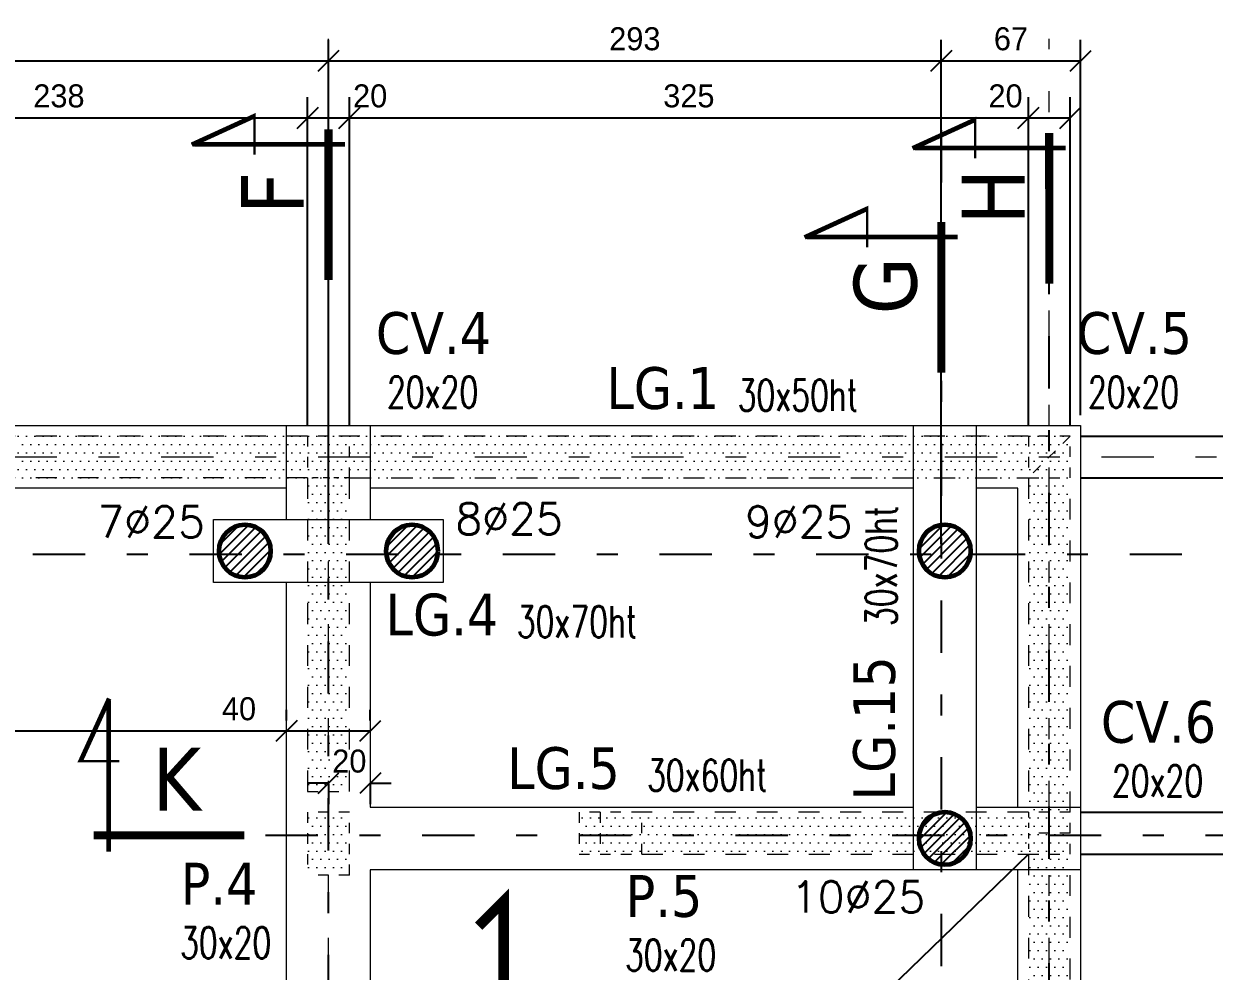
# Model space of a CAD drawing. Header units: centimetres. Extents: x -4069 to 1403, y -6242 to 452.
# Drawn here: x -1855 to -1285, y -645 to -192 of the extents above; entities that cross this region are included whole.
import ezdxf
from ezdxf.enums import TextEntityAlignment as Align

# ---------------------------------------------------------------- set-up
doc = ezdxf.new("R2010")
doc.units = ezdxf.units.CM
doc.header["$LTSCALE"] = 100
doc.linetypes.add('GrDotted', pattern=[0.4, 0.1, -0.1, 0.1, -0.1])
doc.linetypes.add('GrFeatureAxis', pattern=[0.85, 0.25, -0.2, 0.1, -0.2, 0.1])
for name, color, linetype in [('COTATION', 1, 'Continuous'), ('farges. Bottom view 4 - Souterain', 7, 'Continuous'), ('STR_LABEL', 20, 'Continuous'), ('STR_TXT', 102, 'Continuous')]:
    doc.layers.add(name, color=color, linetype=linetype)
doc.styles.add('EPAIS', font='TAHOMA.TTF')
doc.styles.add('FIN', font='romans.shx')
doc.dimstyles.new('BRUNO-502', dxfattribs={"dimtxt": 11, "dimasz": 10, "dimexe": 10, "dimexo": 5, "dimgap": 5, "dimtad": 1, "dimdec": 0, "dimzin": 0, "dimdsep": 46, "dimtxsty": 'Standard', "dimblk": 'OBLIQUE', "dimcen": 0, "dimclrt": 7, "dimadec": 0, "dimazin": 0, "dimtfac": 1, "dimtdec": 0, "dimtix": 1, "dimtofl": 0, "dimtmove": 0, "dimatfit": 3, "dimldrblk": 'OBLIQUE', "dimfxl": 0, "dimtolj": 1, "dimtzin": 0, "dimarcsym": 0})

# ---------------------------------------------------------------- blocks, each defined once
blk = doc.blocks.new('_OBLIQUE')
at = {"color": 0, "linetype": 'ByBlock'}
blk.add_line((-0.5, -0.5), (0.5, 0.5), dxfattribs=at)
blk = doc.blocks.new('*D7')
at = {"layer": 'COTATION', "color": 0, "lineweight": -2}
for p, q in [((-2224.9, -383.86), (-2224.9, -199.39)), ((-1708.9, -440.36), (-1708.9, -199.39)), ((-2224.9, -209.39), (-1708.9, -209.39))]:
    blk.add_line(p, q, dxfattribs=at)
at = {"layer": 'DEFPOINTS', "color": 0}
for p in [(-1708.9, -209.39), (-2224.9, -388.86), (-1708.9, -445.36)]:
    blk.add_point(p, dxfattribs=at)
at = {"layer": 'COTATION', "color": 0, "lineweight": -2, "xscale": 10, "yscale": 10, "zscale": 10, "rotation": 180}
blk.add_blockref('_OBLIQUE', (-2224.9, -209.39), dxfattribs=at)
at = {"layer": 'COTATION', "color": 0, "lineweight": -2, "xscale": 10, "yscale": 10, "zscale": 10}
blk.add_blockref('_OBLIQUE', (-1708.9, -209.39), dxfattribs=at)
at = {"layer": 'COTATION', "color": 7, "insert": (-1966.9, -198.89), "char_height": 11, "attachment_point": 5}
blk.add_mtext('\\A1;516', dxfattribs=at)
blk = doc.blocks.new('*D8')
at = {"layer": 'COTATION', "color": 0, "lineweight": -2}
for p, q in [((-1708.9, -440.36), (-1708.9, -199.39)), ((-1415.58, -440.36), (-1415.58, -199.39)), ((-1708.9, -209.39), (-1415.58, -209.39))]:
    blk.add_line(p, q, dxfattribs=at)
at = {"layer": 'DEFPOINTS', "color": 0}
for p in [(-1415.58, -209.39), (-1708.9, -445.36), (-1415.58, -445.36)]:
    blk.add_point(p, dxfattribs=at)
at = {"layer": 'COTATION', "color": 0, "lineweight": -2, "xscale": 10, "yscale": 10, "zscale": 10, "rotation": 180}
blk.add_blockref('_OBLIQUE', (-1708.9, -209.39), dxfattribs=at)
at = {"layer": 'COTATION', "color": 0, "lineweight": -2, "xscale": 10, "yscale": 10, "zscale": 10}
blk.add_blockref('_OBLIQUE', (-1415.58, -209.39), dxfattribs=at)
at = {"layer": 'COTATION', "color": 7, "insert": (-1562.24, -198.89), "char_height": 11, "attachment_point": 5}
blk.add_mtext('\\A1;293', dxfattribs=at)
blk = doc.blocks.new('*D9')
at = {"layer": 'COTATION', "color": 0, "lineweight": -2}
for p, q in [((-1415.58, -440.36), (-1415.58, -199.39)), ((-1348.9, -378.86), (-1348.9, -199.39)), ((-1415.58, -209.39), (-1348.9, -209.39))]:
    blk.add_line(p, q, dxfattribs=at)
at = {"layer": 'DEFPOINTS', "color": 0}
for p in [(-1348.9, -209.39), (-1348.9, -383.86), (-1415.58, -445.36)]:
    blk.add_point(p, dxfattribs=at)
at = {"layer": 'COTATION', "color": 0, "lineweight": -2, "xscale": 10, "yscale": 10, "zscale": 10, "rotation": 180}
blk.add_blockref('_OBLIQUE', (-1415.58, -209.39), dxfattribs=at)
at = {"layer": 'COTATION', "color": 0, "lineweight": -2, "xscale": 10, "yscale": 10, "zscale": 10}
blk.add_blockref('_OBLIQUE', (-1348.9, -209.39), dxfattribs=at)
at = {"layer": 'COTATION', "color": 7, "insert": (-1382.24, -198.89), "char_height": 11, "attachment_point": 5}
blk.add_mtext('\\A1;67', dxfattribs=at)
blk = doc.blocks.new('*D16')
at = {"layer": 'COTATION', "color": 0, "lineweight": -2}
for p, q in [((-2199.9, -524.9), (-2199.9, -519.9)), ((-1728.9, -524.9), (-1728.9, -519.9)), ((-2199.9, -529.9), (-1728.9, -529.9))]:
    blk.add_line(p, q, dxfattribs=at)
at = {"layer": 'DEFPOINTS', "color": 0}
for p in [(-2199.9, -529.9), (-1728.9, -529.9), (-1728.9, -529.9)]:
    blk.add_point(p, dxfattribs=at)
at = {"layer": 'COTATION', "color": 0, "lineweight": -2, "xscale": 10, "yscale": 10, "zscale": 10, "rotation": 180}
blk.add_blockref('_OBLIQUE', (-2199.9, -529.9), dxfattribs=at)
at = {"layer": 'COTATION', "color": 0, "lineweight": -2, "xscale": 10, "yscale": 10, "zscale": 10}
blk.add_blockref('_OBLIQUE', (-1728.9, -529.9), dxfattribs=at)
at = {"layer": 'COTATION', "color": 7, "insert": (-1964.4, -519.4), "char_height": 11, "attachment_point": 5}
blk.add_mtext('\\A1;471', dxfattribs=at)
blk = doc.blocks.new('*D17')
at = {"layer": 'COTATION', "color": 0, "lineweight": -2}
for p, q in [((-1728.9, -524.9), (-1728.9, -519.9)), ((-1688.9, -524.9), (-1688.9, -519.9)), ((-1728.9, -529.9), (-1688.9, -529.9))]:
    blk.add_line(p, q, dxfattribs=at)
at = {"layer": 'DEFPOINTS', "color": 0}
for p in [(-1728.9, -529.9), (-1688.9, -529.9), (-1688.9, -529.9)]:
    blk.add_point(p, dxfattribs=at)
at = {"layer": 'COTATION', "color": 0, "lineweight": -2, "xscale": 10, "yscale": 10, "zscale": 10, "rotation": 180}
blk.add_blockref('_OBLIQUE', (-1728.9, -529.9), dxfattribs=at)
at = {"layer": 'COTATION', "color": 0, "lineweight": -2, "xscale": 10, "yscale": 10, "zscale": 10}
blk.add_blockref('_OBLIQUE', (-1688.9, -529.9), dxfattribs=at)
at = {"layer": 'COTATION', "color": 7, "insert": (-1751.71, -519.4), "char_height": 11, "attachment_point": 5}
blk.add_mtext('\\A1;40', dxfattribs=at)
blk = doc.blocks.new('*D30')
at = {"layer": 'COTATION', "color": 0, "lineweight": -2}
for p, q in [((-1956.9, -383.86), (-1956.9, -226.71)), ((-1718.9, -383.86), (-1718.9, -226.71)), ((-1956.9, -236.71), (-1718.9, -236.71))]:
    blk.add_line(p, q, dxfattribs=at)
at = {"layer": 'DEFPOINTS', "color": 0}
for p in [(-1718.9, -236.71), (-1956.9, -388.86), (-1718.9, -388.86)]:
    blk.add_point(p, dxfattribs=at)
at = {"layer": 'COTATION', "color": 0, "lineweight": -2, "xscale": 10, "yscale": 10, "zscale": 10, "rotation": 180}
blk.add_blockref('_OBLIQUE', (-1956.9, -236.71), dxfattribs=at)
at = {"layer": 'COTATION', "color": 0, "lineweight": -2, "xscale": 10, "yscale": 10, "zscale": 10}
blk.add_blockref('_OBLIQUE', (-1718.9, -236.71), dxfattribs=at)
at = {"layer": 'COTATION', "color": 7, "insert": (-1837.9, -226.21), "char_height": 11, "attachment_point": 5}
blk.add_mtext('\\A1;238', dxfattribs=at)
blk = doc.blocks.new('*D31')
at = {"layer": 'COTATION', "color": 0, "lineweight": -2}
for p, q in [((-1718.9, -383.86), (-1718.9, -226.71)), ((-1698.9, -383.86), (-1698.9, -226.71)), ((-1718.9, -236.71), (-1698.9, -236.71))]:
    blk.add_line(p, q, dxfattribs=at)
at = {"layer": 'DEFPOINTS', "color": 0}
for p in [(-1698.9, -236.71), (-1718.9, -388.86), (-1698.9, -388.86)]:
    blk.add_point(p, dxfattribs=at)
at = {"layer": 'COTATION', "color": 0, "lineweight": -2, "xscale": 10, "yscale": 10, "zscale": 10, "rotation": 180}
blk.add_blockref('_OBLIQUE', (-1718.9, -236.71), dxfattribs=at)
at = {"layer": 'COTATION', "color": 0, "lineweight": -2, "xscale": 10, "yscale": 10, "zscale": 10}
blk.add_blockref('_OBLIQUE', (-1698.9, -236.71), dxfattribs=at)
at = {"layer": 'COTATION', "color": 7, "insert": (-1688.94, -226.21), "char_height": 11, "attachment_point": 5}
blk.add_mtext('\\A1;20', dxfattribs=at)
blk = doc.blocks.new('*D32')
at = {"layer": 'COTATION', "color": 0, "lineweight": -2}
for p, q in [((-1698.9, -383.86), (-1698.9, -226.71)), ((-1373.9, -383.86), (-1373.9, -226.71)), ((-1698.9, -236.71), (-1373.9, -236.71))]:
    blk.add_line(p, q, dxfattribs=at)
at = {"layer": 'DEFPOINTS', "color": 0}
for p in [(-1373.9, -236.71), (-1698.9, -388.86), (-1373.9, -388.86)]:
    blk.add_point(p, dxfattribs=at)
at = {"layer": 'COTATION', "color": 0, "lineweight": -2, "xscale": 10, "yscale": 10, "zscale": 10, "rotation": 180}
blk.add_blockref('_OBLIQUE', (-1698.9, -236.71), dxfattribs=at)
at = {"layer": 'COTATION', "color": 0, "lineweight": -2, "xscale": 10, "yscale": 10, "zscale": 10}
blk.add_blockref('_OBLIQUE', (-1373.9, -236.71), dxfattribs=at)
at = {"layer": 'COTATION', "color": 7, "insert": (-1536.4, -226.21), "char_height": 11, "attachment_point": 5}
blk.add_mtext('\\A1;325', dxfattribs=at)
blk = doc.blocks.new('*D33')
at = {"layer": 'COTATION', "color": 0, "lineweight": -2}
for p, q in [((-1373.9, -383.86), (-1373.9, -226.71)), ((-1353.9, -383.86), (-1353.9, -226.71)), ((-1373.9, -236.71), (-1353.9, -236.71))]:
    blk.add_line(p, q, dxfattribs=at)
at = {"layer": 'DEFPOINTS', "color": 0}
for p in [(-1353.9, -236.71), (-1373.9, -388.86), (-1353.9, -388.86)]:
    blk.add_point(p, dxfattribs=at)
at = {"layer": 'COTATION', "color": 0, "lineweight": -2, "xscale": 10, "yscale": 10, "zscale": 10, "rotation": 180}
blk.add_blockref('_OBLIQUE', (-1373.9, -236.71), dxfattribs=at)
at = {"layer": 'COTATION', "color": 0, "lineweight": -2, "xscale": 10, "yscale": 10, "zscale": 10}
blk.add_blockref('_OBLIQUE', (-1353.9, -236.71), dxfattribs=at)
at = {"layer": 'COTATION', "color": 7, "insert": (-1384.82, -226.21), "char_height": 11, "attachment_point": 5}
blk.add_mtext('\\A1;20', dxfattribs=at)
blk = doc.blocks.new('*D53')
at = {"layer": 'COTATION', "color": 0, "lineweight": -2}
for p, q in [((-1708.9, -554.92), (-1718.9, -554.92)), ((-1708.9, -555.26), (-1708.9, -564.92)), ((-1688.9, -554.92), (-1678.9, -554.92)), ((-1688.9, -555.26), (-1688.9, -564.92))]:
    blk.add_line(p, q, dxfattribs=at)
at = {"layer": 'DEFPOINTS', "color": 0}
for p in [(-1708.9, -550.26), (-1688.9, -550.26), (-1688.9, -554.92)]:
    blk.add_point(p, dxfattribs=at)
at = {"layer": 'COTATION', "color": 0, "lineweight": -2, "xscale": 10, "yscale": 10, "zscale": 10}
blk.add_blockref('_OBLIQUE', (-1708.9, -554.92), dxfattribs=at)
at = {"layer": 'COTATION', "color": 0, "lineweight": -2, "xscale": 10, "yscale": 10, "zscale": 10, "rotation": 180}
blk.add_blockref('_OBLIQUE', (-1688.9, -554.92), dxfattribs=at)
at = {"layer": 'COTATION', "color": 7, "insert": (-1698.9, -544.42), "char_height": 11, "attachment_point": 5}
blk.add_mtext('\\A1;20', dxfattribs=at)
blk = doc.blocks.new('*D62')
at = {"layer": 'COTATION', "color": 0, "lineweight": -2}
for p, q in [((-1063.72, -388.86), (-1063.72, -378.86)), ((-1348.9, -388.86), (-1053.72, -388.86)), ((-1348.9, -408.86), (-1053.72, -408.86)), ((-1063.72, -408.86), (-1063.72, -418.86))]:
    blk.add_line(p, q, dxfattribs=at)
at = {"layer": 'DEFPOINTS', "color": 0}
for p in [(-1353.9, -388.86), (-1353.9, -408.86), (-1063.72, -408.86)]:
    blk.add_point(p, dxfattribs=at)
at = {"layer": 'COTATION', "color": 0, "lineweight": -2, "xscale": 10, "yscale": 10, "zscale": 10}
for p, rotation in [((-1063.72, -388.86), 270), ((-1063.72, -408.86), 90)]:
    blk.add_blockref('_OBLIQUE', p, dxfattribs=dict(at, rotation=rotation))
at = {"layer": 'COTATION', "color": 7, "insert": (-1074.22, -398.86), "char_height": 11, "attachment_point": 5, "rotation": 90}
blk.add_mtext('\\A1;20', dxfattribs=at)
blk = doc.blocks.new('*D63')
at = {"layer": 'COTATION', "color": 0, "lineweight": -2}
for p, q in [((-1348.9, -408.86), (-1053.72, -408.86)), ((-1063.72, -408.86), (-1063.72, -568.86)), ((-1348.9, -568.86), (-1053.72, -568.86))]:
    blk.add_line(p, q, dxfattribs=at)
at = {"layer": 'DEFPOINTS', "color": 0}
for p in [(-1353.9, -408.86), (-1353.9, -568.86), (-1063.72, -568.86)]:
    blk.add_point(p, dxfattribs=at)
at = {"layer": 'COTATION', "color": 0, "lineweight": -2, "xscale": 10, "yscale": 10, "zscale": 10}
for p, rotation in [((-1063.72, -408.86), 90), ((-1063.72, -568.86), 270)]:
    blk.add_blockref('_OBLIQUE', p, dxfattribs=dict(at, rotation=rotation))
at = {"layer": 'COTATION', "color": 7, "insert": (-1074.22, -488.86), "char_height": 11, "attachment_point": 5, "rotation": 90}
blk.add_mtext('\\A1;160', dxfattribs=at)
blk = doc.blocks.new('*D64')
at = {"layer": 'COTATION', "color": 0, "lineweight": -2}
for p, q in [((-1348.9, -568.86), (-1053.72, -568.86)), ((-1063.72, -568.86), (-1063.72, -588.86)), ((-1348.9, -588.86), (-1053.72, -588.86))]:
    blk.add_line(p, q, dxfattribs=at)
at = {"layer": 'DEFPOINTS', "color": 0}
for p in [(-1353.9, -568.86), (-1353.9, -588.86), (-1063.72, -588.86)]:
    blk.add_point(p, dxfattribs=at)
at = {"layer": 'COTATION', "color": 0, "lineweight": -2, "xscale": 10, "yscale": 10, "zscale": 10}
for p, rotation in [((-1063.72, -568.86), 90), ((-1063.72, -588.86), 270)]:
    blk.add_blockref('_OBLIQUE', p, dxfattribs=dict(at, rotation=rotation))
at = {"layer": 'COTATION', "color": 7, "insert": (-1074.22, -552.36), "char_height": 11, "attachment_point": 5, "rotation": 90}
blk.add_mtext('\\A1;20', dxfattribs=at)
blk = doc.blocks.new('*D65')
at = {"layer": 'COTATION', "color": 0, "lineweight": -2}
for p, q in [((-1348.9, -588.86), (-1053.72, -588.86)), ((-1063.72, -588.86), (-1063.72, -968.86)), ((-1348.9, -968.86), (-1053.72, -968.86))]:
    blk.add_line(p, q, dxfattribs=at)
at = {"layer": 'DEFPOINTS', "color": 0}
for p in [(-1353.9, -588.86), (-1353.9, -968.86), (-1063.72, -968.86)]:
    blk.add_point(p, dxfattribs=at)
at = {"layer": 'COTATION', "color": 0, "lineweight": -2, "xscale": 10, "yscale": 10, "zscale": 10}
for p, rotation in [((-1063.72, -588.86), 90), ((-1063.72, -968.86), 270)]:
    blk.add_blockref('_OBLIQUE', p, dxfattribs=dict(at, rotation=rotation))
at = {"layer": 'COTATION', "color": 7, "insert": (-1074.22, -778.86), "char_height": 11, "attachment_point": 5, "rotation": 90}
blk.add_mtext('\\A1;380', dxfattribs=at)

msp = doc.modelspace()

# ---------------------------------------------------------------- hatches: boundary and pattern name
at = {"layer": 'farges. Bottom view 4 - Souterain', "linetype": 'Continuous', "lineweight": 20}
h = msp.add_hatch(dxfattribs=at)
h.set_pattern_fill('DOTS', color=9, scale=2.5, style=0)
h.paths.add_polyline_path([(-1956.9, -388.86), (-1956.9, -408.86), (-1718.9, -408.86), (-1718.9, -388.86)])
h = msp.add_hatch(dxfattribs=at)
h.set_pattern_fill('DOTS', color=9, scale=2.5, style=0)
h.paths.add_polyline_path([(-1718.9, -388.86), (-1718.9, -408.86), (-1698.9, -408.86), (-1698.9, -388.86)])
h = msp.add_hatch(dxfattribs=at)
h.set_pattern_fill('DOTS', color=9, scale=2.5, style=0)
h.paths.add_polyline_path([(-1373.9, -408.86), (-1373.9, -388.86), (-1698.9, -388.86), (-1698.9, -408.86)])
h = msp.add_hatch(dxfattribs=at)
h.set_pattern_fill('DOTS', color=9, scale=2.5, style=0)
h.paths.add_polyline_path([(-1373.9, -388.86), (-1373.9, -408.86), (-1353.9, -408.86), (-1353.9, -388.86)])
h = msp.add_hatch(dxfattribs=at)
h.set_pattern_fill('DOTS', color=9, scale=2.5, style=0)
h.paths.add_polyline_path([(-1698.9, -408.86), (-1718.9, -408.86), (-1718.9, -558.86), (-1698.9, -558.86)])
h = msp.add_hatch(dxfattribs=at)
h.set_pattern_fill('DOTS', color=9, scale=2.5, style=0)
h.paths.add_polyline_path([(-1353.9, -408.86), (-1373.9, -408.86), (-1373.9, -568.86), (-1353.9, -568.86)])
at = {"layer": 'farges. Bottom view 4 - Souterain', "linetype": 'Continuous', "lineweight": -3}
h = msp.add_hatch(dxfattribs=at)
h.set_pattern_fill('ANSI31', color=1, style=0)
h.paths.add_polyline_path([(-1761.01, -446.97), (-1761.4, -443.86), (-1761.01, -440.75), (-1759.86, -437.84), (-1758.02, -435.3), (-1755.6, -433.31), (-1752.77, -431.97), (-1749.69, -431.39), (-1746.56, -431.58), (-1743.58, -432.55), (-1740.94, -434.23), (-1738.79, -436.51), (-1737.28, -439.26), (-1736.5, -442.29), (-1736.5, -445.43), (-1737.28, -448.46), (-1738.79, -451.21), (-1740.94, -453.49), (-1743.58, -455.17), (-1746.56, -456.14), (-1749.69, -456.34), (-1752.77, -455.75), (-1755.6, -454.42), (-1758.02, -452.42), (-1759.86, -449.88)])
h = msp.add_hatch(dxfattribs=at)
h.set_pattern_fill('ANSI31', color=1, style=0)
h.paths.add_polyline_path([(-1681.01, -446.97), (-1681.4, -443.86), (-1681.01, -440.75), (-1679.86, -437.84), (-1678.02, -435.3), (-1675.6, -433.31), (-1672.77, -431.97), (-1669.69, -431.39), (-1666.56, -431.58), (-1663.58, -432.55), (-1660.94, -434.23), (-1658.79, -436.51), (-1657.28, -439.26), (-1656.5, -442.29), (-1656.5, -445.43), (-1657.28, -448.46), (-1658.79, -451.21), (-1660.94, -453.49), (-1663.58, -455.17), (-1666.56, -456.14), (-1669.69, -456.34), (-1672.77, -455.75), (-1675.6, -454.42), (-1678.02, -452.42), (-1679.86, -449.88)])
h = msp.add_hatch(dxfattribs=at)
h.set_pattern_fill('ANSI31', color=1, style=0)
h.paths.add_polyline_path([(-1426.01, -446.97), (-1426.4, -443.86), (-1426.01, -440.75), (-1424.86, -437.84), (-1423.02, -435.3), (-1420.6, -433.31), (-1417.77, -431.97), (-1414.69, -431.39), (-1411.56, -431.58), (-1408.58, -432.55), (-1405.94, -434.23), (-1403.79, -436.51), (-1402.28, -439.26), (-1401.5, -442.29), (-1401.5, -445.43), (-1402.28, -448.46), (-1403.79, -451.21), (-1405.94, -453.49), (-1408.58, -455.17), (-1411.56, -456.14), (-1414.69, -456.34), (-1417.77, -455.75), (-1420.6, -454.42), (-1423.02, -452.42), (-1424.86, -449.88)])
at = {"layer": 'farges. Bottom view 4 - Souterain', "linetype": 'Continuous', "lineweight": 20}
h = msp.add_hatch(dxfattribs=at)
h.set_pattern_fill('DOTS', color=9, scale=2.5, style=0)
h.paths.add_polyline_path([(-1698.9, -568.86), (-1718.9, -568.86), (-1718.9, -598.86), (-1698.9, -598.86)])
h = msp.add_hatch(dxfattribs=at)
h.set_pattern_fill('DOTS', color=9, scale=2.5, style=0)
h.paths.add_polyline_path([(-1588.9, -568.86), (-1588.9, -588.86), (-1558.9, -588.86), (-1558.9, -568.86)])
h = msp.add_hatch(dxfattribs=at)
h.set_pattern_fill('DOTS', color=9, scale=2.5, style=0)
h.paths.add_polyline_path([(-1558.9, -568.86), (-1558.9, -588.86), (-1373.9, -588.86), (-1373.9, -568.86)])
at = {"layer": 'farges. Bottom view 4 - Souterain', "linetype": 'Continuous', "lineweight": -3}
h = msp.add_hatch(dxfattribs=at)
h.set_pattern_fill('ANSI31', color=1, style=0)
h.paths.add_polyline_path([(-1426.01, -584.47), (-1426.4, -581.36), (-1426.01, -578.25), (-1424.86, -575.34), (-1423.02, -572.8), (-1420.6, -570.81), (-1417.77, -569.47), (-1414.69, -568.89), (-1411.56, -569.08), (-1408.58, -570.05), (-1405.94, -571.73), (-1403.79, -574.01), (-1402.28, -576.76), (-1401.5, -579.79), (-1401.5, -582.93), (-1402.28, -585.96), (-1403.79, -588.71), (-1405.94, -590.99), (-1408.58, -592.67), (-1411.56, -593.64), (-1414.69, -593.84), (-1417.77, -593.25), (-1420.6, -591.92), (-1423.02, -589.92), (-1424.86, -587.38)])
at = {"layer": 'farges. Bottom view 4 - Souterain', "linetype": 'Continuous', "lineweight": 20}
h = msp.add_hatch(dxfattribs=at)
h.set_pattern_fill('DOTS', color=9, scale=2.5, style=0)
h.paths.add_polyline_path([(-1373.9, -568.86), (-1373.9, -588.86), (-1353.9, -588.86), (-1353.9, -568.86)])
h = msp.add_hatch(dxfattribs=at)
h.set_pattern_fill('DOTS', color=9, scale=2.5, style=0)
h.paths.add_polyline_path([(-1373.9, -768.86), (-1353.9, -768.86), (-1353.9, -588.86), (-1373.9, -588.86)])

# ---------------------------------------------------------------- linework, layer by layer
at = {"color": 1, "linetype": 'ByBlock', "const_width": 5}
msp.add_lwpolyline([(-1637.03, -623.32), (-1625.04, -611.33), (-1625.04, -661.33)], dxfattribs=at)
at = {"layer": 'farges. Bottom view 4 - Souterain', "color": 251, "linetype": 'GrFeatureAxis', "lineweight": 18}
for p, q in [((-1708.9, -1178.86), (-1708.9, -198.86)), ((-1363.9, -1178.86), (-1363.9, -198.86)), ((-4038.9, -398.86), (-989.59, -398.86))]:
    msp.add_line(p, q, dxfattribs=at)
at = {"layer": 'farges. Bottom view 4 - Souterain', "color": 102, "linetype": 'Continuous', "lineweight": 20}
for p, q in [((-2199.9, -383.86), (-1728.9, -383.86)), ((-1728.9, -383.86), (-1688.9, -383.86)), ((-1728.9, -428.86), (-1728.9, -383.86)), ((-1688.9, -383.86), (-1688.9, -428.86)), ((-1688.9, -383.86), (-1428.9, -383.86)), ((-1428.9, -383.86), (-1398.9, -383.86)), ((-1428.9, -596.36), (-1428.9, -383.86)), ((-1398.9, -383.86), (-1378.9, -383.86)), ((-1398.9, -383.86), (-1398.9, -596.36)), ((-1378.9, -383.86), (-1348.9, -383.86)), ((-1348.9, -383.86), (-1348.9, -566.36)), ((-1728.9, -413.86), (-2199.9, -413.86)), ((-1428.9, -413.86), (-1688.9, -413.86)), ((-1378.9, -413.86), (-1398.9, -413.86)), ((-1378.9, -566.36), (-1378.9, -413.86)), ((-1763.9, -428.86), (-1654, -428.86)), ((-1763.9, -458.86), (-1763.9, -428.86)), ((-1654, -428.86), (-1654, -458.86)), ((-1654, -458.86), (-1763.9, -458.86)), ((-1728.9, -963.86), (-1728.9, -458.86)), ((-1688.9, -458.86), (-1688.9, -566.36)), ((-1688.9, -566.36), (-1428.9, -566.36)), ((-1398.9, -566.36), (-1348.9, -566.36)), ((-1348.9, -566.36), (-1348.9, -596.36)), ((-1688.9, -596.36), (-1688.9, -963.86)), ((-1428.9, -596.36), (-1688.9, -596.36)), ((-1398.9, -596.36), (-1428.9, -596.36)), ((-1348.9, -596.36), (-1398.9, -596.36)), ((-1378.9, -963.86), (-1378.9, -596.36)), ((-1348.9, -596.36), (-1348.9, -963.86))]:
    msp.add_line(p, q, dxfattribs=at)
at = {"layer": 'farges. Bottom view 4 - Souterain', "color": 9, "linetype": 'GrDotted', "lineweight": 15}
for p, q in [((-1718.9, -388.86), (-1956.9, -388.86)), ((-1373.9, -388.86), (-1698.9, -388.86)), ((-1718.9, -408.86), (-1956.9, -408.86)), ((-1718.9, -408.86), (-1718.9, -558.86)), ((-1698.9, -558.86), (-1698.9, -408.86)), ((-1698.9, -408.86), (-1373.9, -408.86)), ((-1373.9, -408.86), (-1373.9, -568.86)), ((-1353.9, -568.86), (-1353.9, -408.86)), ((-1373.9, -568.86), (-1558.9, -568.86)), ((-1558.9, -588.86), (-1373.9, -588.86)), ((-1373.9, -588.86), (-1373.9, -768.86)), ((-1353.9, -768.86), (-1353.9, -588.86))]:
    msp.add_line(p, q, dxfattribs=at)
at = {"layer": 'farges. Bottom view 4 - Souterain', "color": 9, "linetype": 'GrDotted', "lineweight": 20, "ltscale": 0.5}
for p, q in [((-1718.9, -388.86), (-1718.9, -408.86)), ((-1698.9, -408.86), (-1698.9, -388.86)), ((-1373.9, -388.86), (-1373.9, -408.86)), ((-1353.9, -388.86), (-1373.9, -408.86)), ((-1578.9, -568.86), (-1578.9, -588.86)), ((-1353.9, -568.86), (-1373.9, -568.86)), ((-1353.9, -578.86), (-1373.9, -578.86)), ((-1373.9, -588.86), (-1353.9, -588.86))]:
    msp.add_line(p, q, dxfattribs=at)
at = {"layer": 'farges. Bottom view 4 - Souterain', "color": 9, "linetype": 'GrDotted', "lineweight": 15, "ltscale": 0.5}
for p, q in [((-1698.9, -388.86), (-1718.9, -388.86)), ((-1353.9, -388.86), (-1373.9, -388.86)), ((-1353.9, -408.86), (-1353.9, -388.86)), ((-1373.9, -408.86), (-1353.9, -408.86)), ((-1718.9, -558.86), (-1698.9, -558.86)), ((-1718.9, -568.86), (-1718.9, -598.86)), ((-1698.9, -568.86), (-1718.9, -568.86)), ((-1698.9, -598.86), (-1698.9, -568.86)), ((-1588.9, -568.86), (-1588.9, -588.86)), ((-1558.9, -568.86), (-1588.9, -568.86)), ((-1558.9, -588.86), (-1558.9, -568.86)), ((-1353.9, -588.86), (-1353.9, -568.86)), ((-1588.9, -588.86), (-1558.9, -588.86)), ((-1698.9, -598.86), (-1718.9, -598.86))]:
    msp.add_line(p, q, dxfattribs=at)
at = {"layer": 'farges. Bottom view 4 - Souterain', "color": 9, "linetype": 'GrDotted', "lineweight": 20, "ltscale": 0.25}
for p, q in [((-1708.9, -408.86), (-1718.9, -408.86)), ((-1698.9, -408.86), (-1708.9, -408.86)), ((-1373.9, -568.86), (-1373.9, -578.86)), ((-1373.9, -578.86), (-1373.9, -588.86))]:
    msp.add_line(p, q, dxfattribs=at)
at = {"layer": 'farges. Bottom view 4 - Souterain', "color": 7, "linetype": 'GrFeatureAxis', "lineweight": -3}
for points in [[(-1415.58, -242.5), (-1415.58, -1148.05)], [(-1708.89, -1112.07), (-1708.9, -249.33)], [(-1363.9, -1116.06), (-1363.9, -270.95)], [(-3575.4, -445.36), (-1197.61, -445.36)], [(-1814.04, -579.85), (-1144.44, -579.85)]]:
    msp.add_lwpolyline(points, dxfattribs=at)
at = {"layer": 'farges. Bottom view 4 - Souterain', "color": 6, "linetype": 'Continuous', "lineweight": 60}
for centre in [(-1748.9, -443.86), (-1668.9, -443.86), (-1413.9, -443.86), (-1413.9, -581.36)]:
    msp.add_ellipse(centre, major_axis=(-8.84, 8.84), ratio=1, start_param=3.926991, end_param=10.210176, dxfattribs=at)
at = {"layer": 'STR_LABEL'}
msp.add_line((-1499.97, -710.98), (-1373.9, -588.86), dxfattribs=at)
at = {"layer": 'STR_TXT', "color": 4}
for points in [[(-1774.34, -249.52, 2.24, 2.24, 0), (-1744.34, -235.8, 1.12, 1.12, 0), (-1744.34, -254.31, 1.12, 1.12, 0)], [(-1429.34, -251.24, 2.24, 2.24, 0), (-1399.34, -237.52, 1.12, 1.12, 0), (-1399.34, -256.02, 1.12, 1.12, 0)], [(-1481.02, -293.85, 2.24, 2.24, 0), (-1451.02, -280.13, 1.12, 1.12, 0), (-1451.02, -298.64, 1.12, 1.12, 0)], [(-1813.85, -514.42, 2.24, 2.24, 0), (-1827.57, -544.41, 1.12, 1.12, 0), (-1809.06, -544.42, 1.12, 1.12, 0)]]:
    msp.add_lwpolyline(points, format="xyseb", dxfattribs=at)
for points, const_width in [([(-1708.88, -314.28), (-1708.91, -242.13)], 3.92), ([(-1363.88, -316), (-1363.91, -243.85)], 3.92), ([(-1701.05, -249.33), (-1773.13, -249.35)], 2.24), ([(-1356.05, -251.04), (-1428.13, -251.06)], 2.24), ([(-1415.56, -358.61), (-1415.59, -286.46)], 3.92), ([(-1407.73, -293.66), (-1479.81, -293.68)], 2.24), ([(-1814.04, -587.7), (-1814.02, -515.62)], 2.24), ([(-1749.09, -579.87), (-1821.24, -579.85)], 3.92)]:
    msp.add_lwpolyline(points, dxfattribs=dict(at, const_width=const_width))

# ---------------------------------------------------------------- texts
at = {"layer": 'STR_TXT', "color": 4, "style": 'EPAIS'}
for s, rotation, p in [('F', 90, (-1735.75, -272.64, -1616.23)), ('H', 90, (-1390.75, -274.35, -1616.23)), ('G', 90, (-1442.43, -316.97, -1616.23)), ('K', 360, (-1781.52, -553, -1616.23))]:
    msp.add_text(s, height=30, rotation=rotation, dxfattribs=at).set_placement(p, align=Align.MIDDLE_CENTER)
at = {"layer": 'STR_TXT', "style": 'EPAIS'}
for s, p in [('CV.4', (-1658.62, -339.58, 188)), ('CV.5', (-1323.12, -339.58, 188)), ('LG.1', (-1548.91, -365.91, 188)), ('LG.4', (-1654.6, -474.26, 188)), ('CV.6', (-1311.62, -525.58, 188)), ('LG.5', (-1596.38, -547.71, 188)), ('P.4', (-1761.26, -602.99, 188)), ('P.5', (-1548.3, -608.87, 188))]:
    msp.add_text(s, height=20, dxfattribs=at).set_placement(p, align=Align.MIDDLE_CENTER)
at = {"layer": 'STR_TXT', "style": 'FIN', "width": 0.7}
for s, p in [('20x20 ', (-1655.46, -379.84, 188)), ('30x50ht', (-1484.24, -381.33)), ('20x20 ', (-1319.96, -379.84, 188)), ('30x70ht', (-1589.94, -489.69)), ('30x60ht', (-1527.62, -563.13)), ('20x20 ', (-1308.46, -565.84, 188)), ('30x20', (-1758.09, -643.25, 188)), ('30x20', (-1545.14, -649.14, 188))]:
    msp.add_text(s, height=15, dxfattribs=at).set_placement(p, align=Align.BOTTOM_CENTER)
msp.add_text('30x70ht ', height=15, rotation=90, dxfattribs=at).set_placement((-1432.31, -447.37), align=Align.BOTTOM_CENTER)
at = {"layer": 'STR_TXT', "style": 'EPAIS'}
msp.add_text('LG.15', height=20, rotation=90, dxfattribs=at).set_placement((-1447.74, -528.68, 188), align=Align.MIDDLE_CENTER)
at = {"layer": 'STR_TXT', "char_height": 15, "attachment_point": 5, "style": 'FIN'}
for s, insert in [('{\\Fsimplex|c0;8%%C25}', (-1622.44, -428.43)), ('{\\Fsimplex|c0;7%%C25}', (-1793.78, -429.93)), ('{\\Fsimplex|c0;9%%C25}', (-1483.82, -429.86)), ('{\\Fsimplex|c0;10%%C25}', (-1455.4, -609.36))]:
    msp.add_mtext(s, dxfattribs=dict(at, insert=insert))

# ---------------------------------------------------------------- dimensions: what is measured, and where the dimension line sits
at = {"layer": 'COTATION'}
for base, p1, p2, picture, middle in [((-1708.9, -209.39), (-2224.9, -388.86), (-1708.9, -445.36), '*D7', (-1966.9, -198.89)), ((-1415.58, -209.39), (-1708.9, -445.36), (-1415.58, -445.36), '*D8', (-1562.24, -198.89)), ((-1348.9, -209.39), (-1415.58, -445.36), (-1348.9, -383.86), '*D9', (-1382.24, -198.89)), ((-1718.9, -236.71), (-1956.9, -388.86), (-1718.9, -388.86), '*D30', (-1837.9, -226.21)), ((-1373.9, -236.71), (-1698.9, -388.86), (-1373.9, -388.86), '*D32', (-1536.4, -226.21)), ((-1728.9, -529.9), (-2199.9, -529.9), (-1728.9, -529.9), '*D16', (-1964.4, -519.4))]:
    dim = msp.add_linear_dim(base=base, p1=p1, p2=p2, dimstyle='BRUNO-502', override={"dimtmove": 1}, dxfattribs=at)
    dim.commit()
    dim.dimension.update_dxf_attribs({"geometry": picture, "text_midpoint": middle})
for base, p1, p2, picture, middle in [((-1698.9, -236.71), (-1718.9, -388.86), (-1698.9, -388.86), '*D31', (-1688.94, -236.71)), ((-1353.9, -236.71), (-1373.9, -388.86), (-1353.9, -388.86), '*D33', (-1384.82, -236.71)), ((-1688.9, -529.9), (-1728.9, -529.9), (-1688.9, -529.9), '*D17', (-1751.71, -529.9))]:
    dim = msp.add_linear_dim(base=base, p1=p1, p2=p2, dimstyle='BRUNO-502', override={"dimtmove": 1}, dxfattribs=at)
    dim.commit()
    dim.dimension.update_dxf_attribs({"geometry": picture, "text_midpoint": middle, "dimtype": 160})
dim = msp.add_linear_dim(base=(-1063.72, -408.86), p1=(-1353.9, -388.86), p2=(-1353.9, -408.86), angle=90, dimstyle='BRUNO-502', dxfattribs=at)
dim.commit()
dim.dimension.update_dxf_attribs({"geometry": '*D62', "text_midpoint": (-1074.22, -398.86)})
for base, p1, p2, picture, middle in [((-1063.72, -568.86), (-1353.9, -408.86), (-1353.9, -568.86), '*D63', (-1074.22, -488.86)), ((-1063.72, -968.86), (-1353.9, -588.86), (-1353.9, -968.86), '*D65', (-1074.22, -778.86))]:
    dim = msp.add_linear_dim(base=base, p1=p1, p2=p2, angle=90, dimstyle='BRUNO-502', override={"dimtmove": 1}, dxfattribs=at)
    dim.commit()
    dim.dimension.update_dxf_attribs({"geometry": picture, "text_midpoint": middle})
dim = msp.add_linear_dim(base=(-1688.9, -554.92), p1=(-1708.9, -550.26), p2=(-1688.9, -550.26), dimstyle='BRUNO-502', dxfattribs=at)
dim.commit()
dim.dimension.update_dxf_attribs({"geometry": '*D53', "text_midpoint": (-1698.9, -544.42)})
dim = msp.add_linear_dim(base=(-1063.72, -588.86), p1=(-1353.9, -568.86), p2=(-1353.9, -588.86), angle=90, dimstyle='BRUNO-502', override={"dimtmove": 1}, dxfattribs=at)
dim.commit()
dim.dimension.update_dxf_attribs({"geometry": '*D64', "text_midpoint": (-1063.72, -552.36), "dimtype": 160})

doc.saveas('drawing.dxf')
